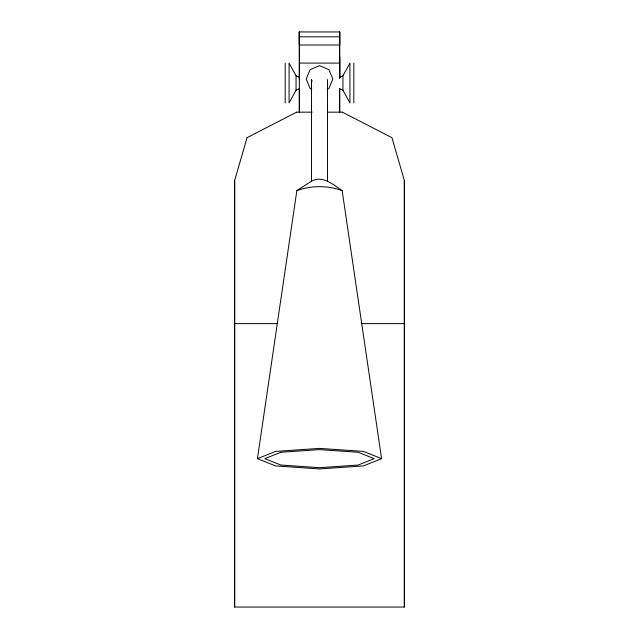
<?xml version="1.0" encoding="UTF-8"?>
<svg xmlns="http://www.w3.org/2000/svg" width="639" height="639" viewBox="0 0 639 639"><rect width="100%" height="100%" fill="white"/><g stroke="black" fill="none" stroke-linecap="round" stroke-linejoin="round"><path stroke-width="0.96" d="M342.408 112.168L391.939 137.673L404.359 180.478L404.359 607.05L234.641 607.05L234.641 180.478L247.069 137.673M299.348 45.002L299.34 31.95L339.66 31.95L339.66 45.002L299.348 45.002L299.348 31.95L299.34 79.747M299.348 31.95L299.348 112.168L299.34 88.613M311.512 181.22C322.575 174.958 333.502 184.751 342.153 190.638L381.587 458.658L363.399 465.911L319.5 468.922L275.609 465.911L257.429 458.658L296.863 190.638L311.512 181.22L311.512 79.579L312.183 81.201M327.503 181.22L327.503 79.587M339.652 45.002L339.652 31.95L339.66 78.03L339.652 31.95M296.057 90.187L289.076 102.927L289.076 63.093L296.057 75.841L296.057 90.187L299.595 88.589M342.943 75.841L349.924 63.093L349.924 102.927L342.943 90.187L342.943 75.841L339.405 77.439M247.061 137.673L296.592 112.168M327.216 89.156L328.925 88.454L332.831 79.028L328.925 69.611L319.508 65.705L310.091 69.611L306.185 79.028L310.083 88.446L311.8 89.156M296.863 190.638C310.937 185.358 328.079 185.358 342.153 190.638M257.429 458.658L275.609 451.398L319.508 448.394L363.407 451.398L381.587 458.658M299.348 36.814L339.66 36.814M299.348 63.093L339.66 63.093M296.584 112.168L312.175 112.168M327.751 112.168L342.416 112.168M234.641 323.614L277.07 323.614M361.93 323.614L404.359 323.614M339.405 88.589L342.943 90.187M296.057 75.841L299.595 77.439M404.359 180.478L404.359 607.05M353.814 63.093L353.814 102.927M285.186 63.093L285.186 102.927M234.641 180.478L234.641 607.05M339.66 56.991L339.66 77.79L339.652 56.991M339.66 88.613L339.66 112.168L339.652 88.613M280.848 452.26L264.842 458.658L280.848 465.048L319.5 467.692L358.159 465.048L374.174 458.658L358.159 452.268L319.508 449.616L280.848 452.26"/></g></svg>
